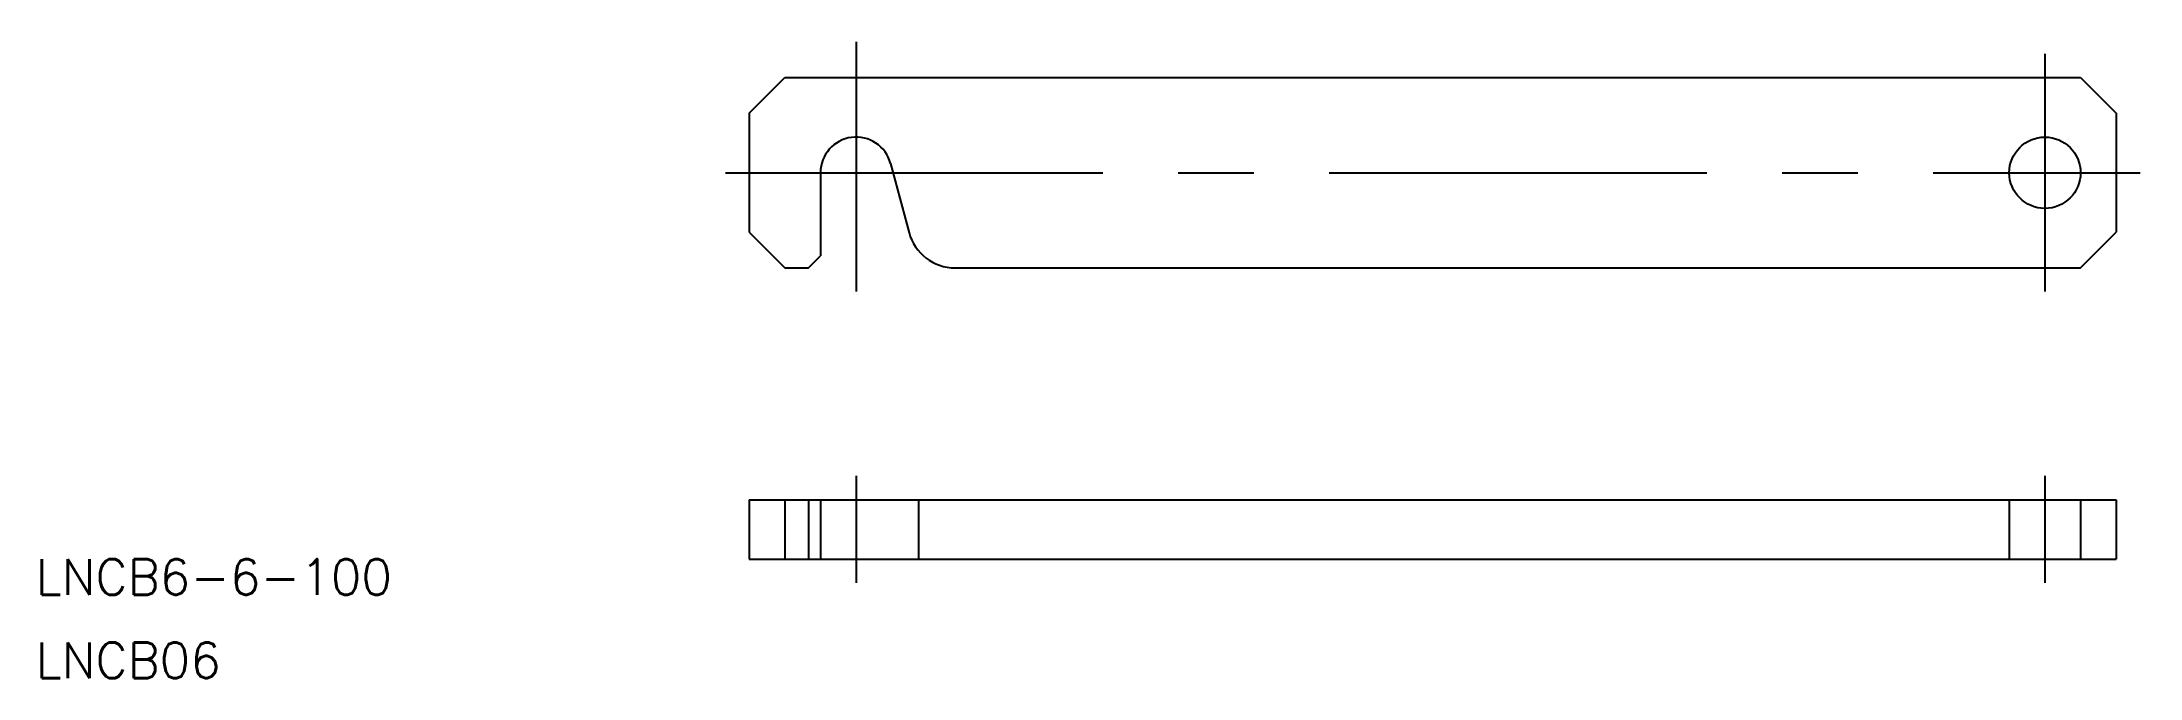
# Model space of a CAD drawing. Extents: x -68 to 108, y -42 to 11.
import ezdxf

# ---------------------------------------------------------------- set-up
doc = ezdxf.new("R2010")
doc.units = 0
doc.linetypes.add('CENTER', pattern=[50.8, 31.75, -6.35, 6.35, -6.35])
doc.linetypes.add('DASHED', pattern=[19.05, 12.7, -6.35])
doc.layers.get('0').update_dxf_attribs({"linetype": 'CONTINUOUS'})
doc.layers.add('CENTER', color=1, linetype='CENTER')
doc.styles.get("Standard").update_dxf_attribs({"font": 'txt.shx', "height": 3, "bigfont": 'bigfont.shx'})

msp = doc.modelspace()

# ---------------------------------------------------------------- linework, layer by layer
at = {"color": 7, "linetype": 'CONTINUOUS'}
for p, q in [((-9, 5), (-6, 8)), ((-6, 8), (103, 8)), ((103, 8), (106, 5)), ((-9, 5), (-9, -5)), ((106, 5), (106, -5)), ((-3, 0), (-3, -7)), ((2.9, 0.78), (4.46, -5.04)), ((-9, -5), (-6, -8)), ((103, -8), (106, -5)), ((-4, -8), (-3, -7)), ((-6, -8), (-4, -8)), ((8.32, -8), (103, -8)), ((-9, -27.5), (106, -27.5)), ((-9, -27.5), (-9, -32.5)), ((-6, -27.5), (-6, -32.5)), ((-4, -27.5), (-4, -32.5)), ((-3, -27.5), (-3, -32.5)), ((5.25, -27.5), (5.25, -32.5)), ((103, -27.5), (103, -32.5)), ((106, -27.5), (106, -32.5)), ((-9, -32.5), (106, -32.5))]:
    msp.add_line(p, q, dxfattribs=at)
at = {"color": 3, "linetype": 'DASHED'}
msp.add_line((97, -27.5), (97, -32.5), dxfattribs=at)
at = {"color": 7, "linetype": 'CONTINUOUS'}
msp.add_circle((100, 0), 3, dxfattribs=at)
for centre, radius, start, end in [((0, 0), 3, 15, 180), ((8.32, -4), 4, 195, 270)]:
    msp.add_arc(centre, radius, start, end, dxfattribs=at)
at = {"layer": 'CENTER', "color": 1, "linetype": 'CENTER'}
for p, q in [((0, 11), (0, -10)), ((100, 10), (100, -10)), ((-11, 0), (108, 0)), ((0, -25.5), (0, -34.5)), ((100, -25.5), (100, -34.5))]:
    msp.add_line(p, q, dxfattribs=at)

# ---------------------------------------------------------------- texts
at = {"color": 7, "linetype": 'CONTINUOUS'}
for s, p in [('LNCB6-6-100', (-69, -35.5)), ('LNCB06', (-69, -42.5))]:
    msp.add_text(s, height=3, dxfattribs=at).set_placement(p)

doc.saveas('drawing.dxf')
